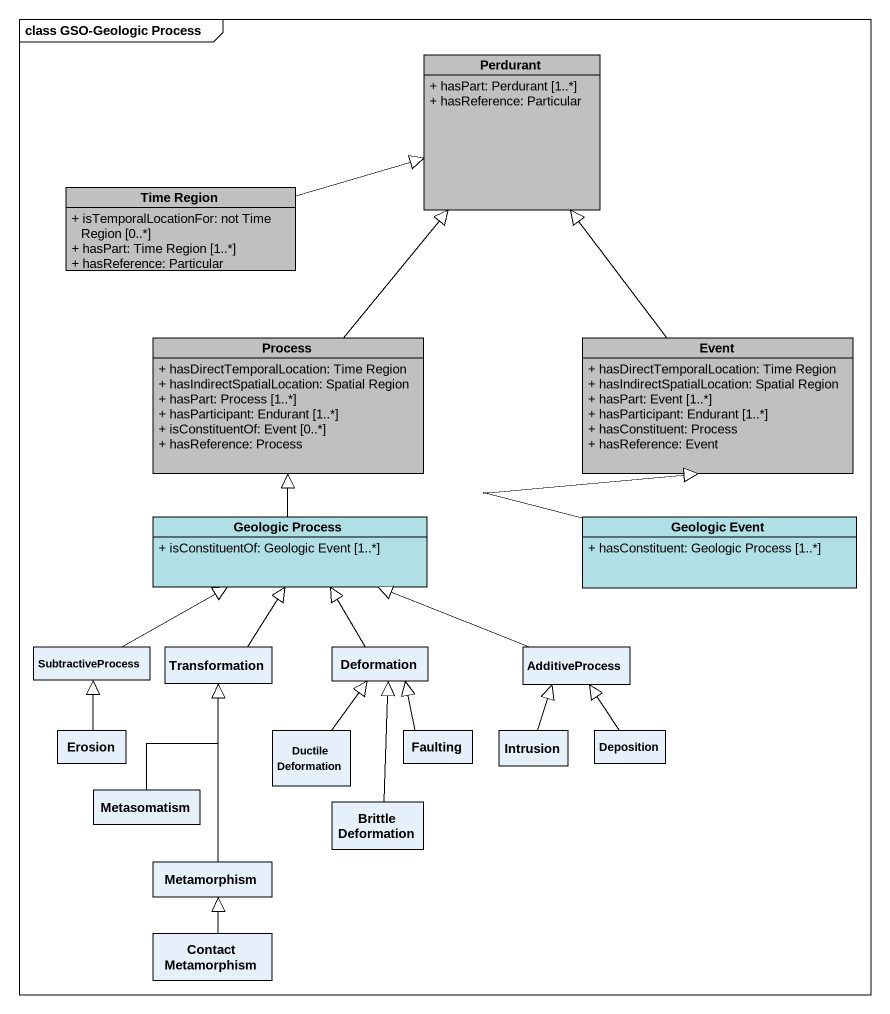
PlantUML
@startuml
mainframe class GSO-Geologic Process
hide circle
hide empty members
skinparam classAttributeIconSize 0
class Perdurant #C0C0C0 {
  + hasPart: Perdurant [1..*]
  + hasReference: Particular
}
class "Time Region" as Time_Region #C0C0C0 {
  + isTemporalLocationFor: not Time Region [0..*]
  + hasPart: Time Region [1..*]
  + hasReference: Particular
}
class "Process" as Process_ #C0C0C0 {
  + hasDirectTemporalLocation: Time Region
  + hasIndirectSpatialLocation: Spatial Region
  + hasPart: Process [1..*]
  + hasParticipant: Endurant [1..*]
  + isConstituentOf: Event [0..*]
  + hasReference: Process
}
class Event #C0C0C0 {
  + hasDirectTemporalLocation: Time Region
  + hasIndirectSpatialLocation: Spatial Region
  + hasPart: Event [1..*]
  + hasParticipant: Endurant [1..*]
  + hasConstituent: Process
  + hasReference: Event
}
class "Geologic Process" as Geologic_Process #B0E0E6 {
  + isConstituentOf: Geologic Event [1..*]
}
class "Geologic Event" as Geologic_Event #B0E0E6 {
  + hasConstituent: Geologic Process [1..*]
}
class SubtractiveProcess
class Transformation
class Deformation
class AdditiveProcess
class Erosion
class "Ductile Deformation" as Ductile_Deformation
class Faulting
class Intrusion
class Deposition
class Metasomatism
class "Brittle Deformation" as Brittle_Deformation
class Metamorphism
class "Contact Metamorphism" as Contact_Metamorphism
Time_Region -right-|> Perdurant
Process_ -up-|> Perdurant
Event -up-|> Perdurant
Geologic_Process -up-|> Process_
Geologic_Event -up-|> Event
SubtractiveProcess -right-|> Geologic_Process
Transformation -up-|> Geologic_Process
Deformation -up-|> Geologic_Process
AdditiveProcess -left-|> Geologic_Process
Erosion -up-|> SubtractiveProcess
Ductile_Deformation -up-|> Deformation
Faulting -up-|> Deformation
Intrusion -up-|> AdditiveProcess
Deposition -up-|> AdditiveProcess
Metasomatism -up-|> Transformation
Brittle_Deformation -up-|> Deformation
Metamorphism -up-|> Transformation
Contact_Metamorphism -up-|> Metamorphism
@enduml
